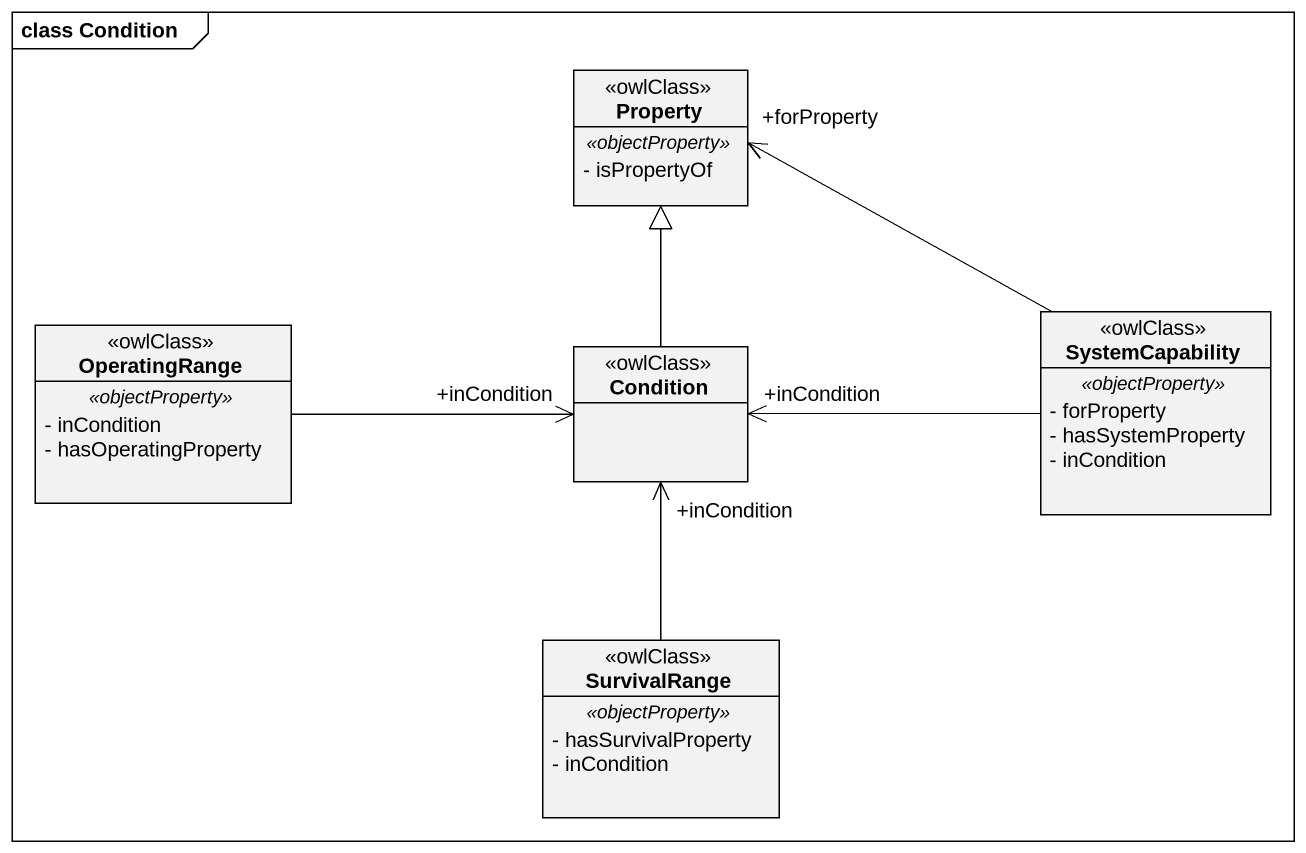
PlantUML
@startuml
mainframe class Condition
hide circle
hide empty members
skinparam classAttributeIconSize 0
class Property <<owlClass>> {
  .. <<objectProperty>> ..
  - isPropertyOf
}
class OperatingRange <<owlClass>> {
  .. <<objectProperty>> ..
  - inCondition
  - hasOperatingProperty
}
class Condition <<owlClass>>
class SystemCapability <<owlClass>> {
  .. <<objectProperty>> ..
  - forProperty
  - hasSystemProperty
  - inCondition
}
class SurvivalRange <<owlClass>> {
  .. <<objectProperty>> ..
  - hasSurvivalProperty
  - inCondition
}
OperatingRange -right-> "+inCondition" Condition
Condition -up-|> Property
SystemCapability -left-> "+forProperty" Property
SystemCapability -left-> "+inCondition" Condition
SurvivalRange -up-> "+inCondition" Condition
@enduml
